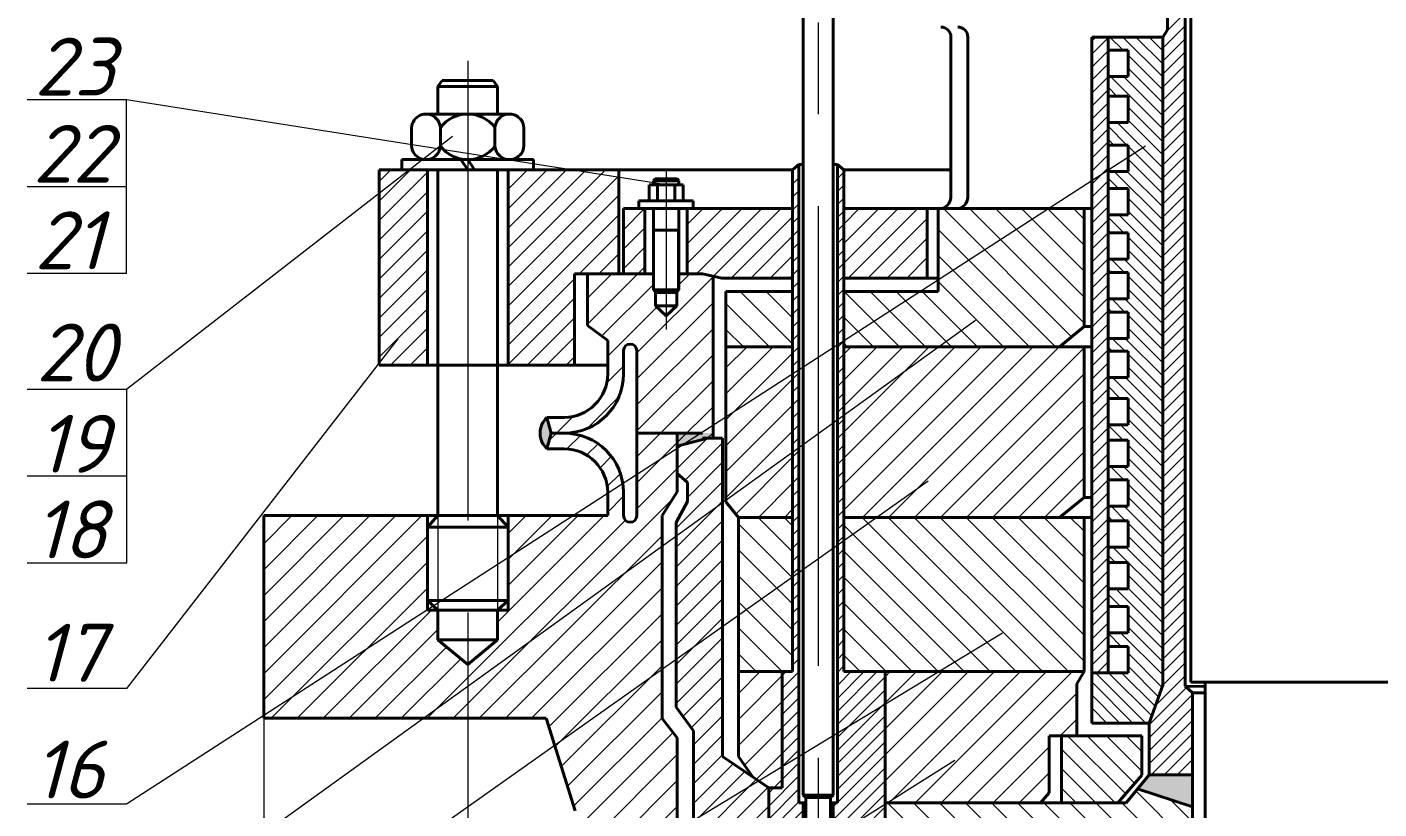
# Model space of a CAD drawing. Header units: millimetres. Extents: x 2879 to 23145, y -3142 to 6314.
# Drawn here: x 22646.6 to 22739.9, y -2547.1 to -2493.1 of the extents above; entities that cross this region are included whole.
import ezdxf

# ---------------------------------------------------------------- set-up
doc = ezdxf.new("R2010")
doc.units = ezdxf.units.MM
doc.linetypes.add('осевая', pattern=[50.8, 31.75, -6.35, 6.35, -6.35])
doc.layers.get('0').update_dxf_attribs({"lineweight": 40})
for name, color, linetype, lineweight in [('Оси', 7, 'осевая', 20), ('Размеры', 7, 'Continuous', 20), ('штриховка', 7, 'Continuous', 20)]:
    doc.layers.add(name, color=color, linetype=linetype, lineweight=lineweight)
doc.styles.add('ADRF1', font='isocpeur.ttf', dxfattribs={"oblique": 15})
doc.styles.add('Размеры', font='isocpeur.ttf', dxfattribs={"oblique": 15})
doc.dimstyles.new('гост', dxfattribs={"dimtxt": 4, "dimasz": 5, "dimexe": 2, "dimexo": 0, "dimgap": 2, "dimtad": 1, "dimtoh": 1, "dimdec": 1, "dimlfac": 10, "dimtxsty": 'ADRF1', "dimcen": 2.5, "dimadec": 0, "dimazin": 0, "dimtfac": 1, "dimtdec": 1, "dimtmove": 0, "dimatfit": 3, "dimfxl": 1, "dimlwd": 20, "dimlwe": 20, "dimarcsym": 0})
pattern_1 = [(45, (22325.3025, -2965.1923), (-0.8980256, 0.8980256), [])]
pattern_2 = [(135, (22325.3025, -2965.1923), (-0.8980256, -0.8980256), [])]
pattern_3 = [(45, (22325.3025, -2965.1923), (-0.6735192, 0.6735192), [])]
pattern_4 = [(45, (22325.3025, -2965.1923), (-0.4490128, 0.4490128), [])]

# ---------------------------------------------------------------- blocks, each defined once
blk = doc.blocks.new('*D20')
at = {"layer": 'Defpoints', "color": 0, "transparency": 16777216}
for p in [(22662.947, -2540.824), (22819.878, -2955.268), (22662.947, -3041.813)]:
    blk.add_point(p, dxfattribs=at)
at = {"layer": 'Размеры', "color": 0, "linetype": 'Continuous', "lineweight": 20, "transparency": 16777216}
for p, q in [((22662.947, -2540.824), (22662.947, -3043.813)), ((22819.878, -2955.268), (22819.878, -3043.813)), ((22814.878, -3041.813), (22667.947, -3041.813))]:
    blk.add_line(p, q, dxfattribs=at)
at = {"layer": 'Размеры', "color": 0, "transparency": 16777216}
for points in [[(22667.947, -3040.98), (22667.947, -3042.647), (22662.947, -3041.813)], [(22814.878, -3040.98), (22814.878, -3042.647), (22819.878, -3041.813)]]:
    blk.add_solid(points, dxfattribs=at)
at = {"layer": 'Размеры', "color": 0, "transparency": 16777216, "insert": (22741.412, -3037.813), "char_height": 4, "attachment_point": 5, "style": 'ADRF1'}
blk.add_mtext('1570', dxfattribs=at)
blk = doc.blocks.new('*D24')
at = {"layer": 'Defpoints', "color": 0, "transparency": 16777216}
for p in [(22806.869, -2526.824), (22677.024, -2537.117), (22806.869, -2582.843)]:
    blk.add_point(p, dxfattribs=at)
at = {"layer": 'Размеры', "color": 0, "linetype": 'Continuous', "lineweight": 20, "transparency": 16777216}
for p, q in [((22806.869, -2526.824), (22806.869, -2584.843)), ((22677.024, -2537.117), (22677.024, -2584.843)), ((22682.024, -2582.843), (22801.869, -2582.843))]:
    blk.add_line(p, q, dxfattribs=at)
at = {"layer": 'Размеры', "color": 0, "transparency": 16777216}
for points in [[(22682.024, -2582.009), (22682.024, -2583.676), (22677.024, -2582.843)], [(22801.869, -2582.009), (22801.869, -2583.676), (22806.869, -2582.843)]]:
    blk.add_solid(points, dxfattribs=at)
at = {"layer": 'Размеры', "color": 0, "transparency": 16777216, "insert": (22741.947, -2578.843), "char_height": 4, "attachment_point": 5, "style": 'ADRF1'}
blk.add_mtext('%%C1300', dxfattribs=at)
blk = doc.blocks.new('*D25')
at = {"layer": 'Defpoints', "color": 0, "transparency": 16777216}
for p in [(22662.947, -2540.633), (22820.947, -2540.824), (22820.947, -2597.406)]:
    blk.add_point(p, dxfattribs=at)
at = {"layer": 'Размеры', "color": 0, "linetype": 'Continuous', "lineweight": 20, "transparency": 16777216}
for p, q in [((22662.947, -2540.633), (22662.947, -2599.406)), ((22820.947, -2540.824), (22820.947, -2599.406)), ((22667.947, -2597.406), (22815.947, -2597.406))]:
    blk.add_line(p, q, dxfattribs=at)
at = {"layer": 'Размеры', "color": 0, "transparency": 16777216}
for points in [[(22667.947, -2596.573), (22667.947, -2598.24), (22662.947, -2597.406)], [(22815.947, -2596.573), (22815.947, -2598.24), (22820.947, -2597.406)]]:
    blk.add_solid(points, dxfattribs=at)
at = {"layer": 'Размеры', "color": 0, "transparency": 16777216, "insert": (22741.947, -2593.406), "char_height": 4, "attachment_point": 5, "style": 'ADRF1'}
blk.add_mtext('%%C1580', dxfattribs=at)

msp = doc.modelspace()

# ---------------------------------------------------------------- hatches: boundary and pattern name
h = msp.add_hatch(color=256)
h.dxf.hatch_style = 1
h.paths.add_polyline_path([(22693.966, -2521.124), (22691.493, -2521.124), (22691.493, -2522.031), (22693.605, -2521.464), (22693.966, -2521.464)])
h = msp.add_hatch(color=256)
h.dxf.hatch_style = 1
h.paths.add_polyline_path([(22724.08, -2544.724), (22723.281, -2545.694), (22727.08, -2546.948), (22727.08, -2544.724)])
at = {"layer": 'штриховка'}
h = msp.add_hatch(dxfattribs=at)
h.set_pattern_fill('ANSI31', color=256, scale=0.2)
h.set_pattern_definition(pattern_4)
h.paths.add_polyline_path([(22720.118, -2537.674), (22721.242, -2537.674), (22721.242, -2493.769), (22720.118, -2493.769)])
h.paths.add_polyline_path([(22725.011, -2493.769), (22725.011, -2538.528), (22724.08, -2541.153), (22724.08, -2544.724), (22727.08, -2544.724), (22727.08, -2539.067), (22726.559, -2538.611), (22726.559, -2494.324), (22726.559, -2484.524), (22725.339, -2484.524), (22725.339, -2493.274)])
h = msp.add_hatch(dxfattribs=at)
h.set_pattern_fill('ANSI31', color=256, scale=0.2, angle=90)
h.set_pattern_definition([(135, (22325.3025, -2965.1923), (-0.4490128, -0.4490128), [])])
h.paths.add_polyline_path([(22722.617, -2501.227), (22722.617, -2503.045), (22721.242, -2503.045), (22721.242, -2504.235), (22722.617, -2504.235), (22722.617, -2506.053), (22721.242, -2506.053), (22721.242, -2507.293), (22722.617, -2507.293), (22722.617, -2509.111), (22721.242, -2509.111), (22721.242, -2510.028), (22722.617, -2510.028), (22722.617, -2511.846), (22721.242, -2511.846), (22721.242, -2512.763), (22722.617, -2512.763), (22722.617, -2514.581), (22721.242, -2514.581), (22721.242, -2515.466), (22722.617, -2515.466), (22722.617, -2517.284), (22721.242, -2517.284), (22721.242, -2518.726), (22722.617, -2518.726), (22722.617, -2520.544), (22721.242, -2520.544), (22721.242, -2521.616), (22722.617, -2521.616), (22722.617, -2523.434), (22721.242, -2523.434), (22721.242, -2524.357), (22722.617, -2524.357), (22722.617, -2526.175), (22721.242, -2526.175), (22721.242, -2527.173), (22722.617, -2527.173), (22722.617, -2528.991), (22721.242, -2528.991), (22721.242, -2530.062), (22722.617, -2530.062), (22722.617, -2531.88), (22721.242, -2531.88), (22721.242, -2533.099), (22722.617, -2533.099), (22722.617, -2534.917), (22721.242, -2534.917), (22721.242, -2535.856), (22722.617, -2535.856), (22722.617, -2537.674), (22721.242, -2537.674), (22720.118, -2537.674), (22720.118, -2541.153), (22724.08, -2541.153), (22725.011, -2538.528), (22725.011, -2493.769), (22721.242, -2493.769), (22721.242, -2494.677), (22722.617, -2494.677), (22722.617, -2496.495), (22721.242, -2496.495), (22721.242, -2497.839), (22722.617, -2497.839), (22722.617, -2499.657), (22721.242, -2499.657), (22721.242, -2501.227)])
h = msp.add_hatch(dxfattribs=at)
h.set_pattern_fill('ANSI31', color=256, scale=0.2)
h.set_pattern_definition(pattern_4)
h.paths.add_polyline_path([(22702.551, -2546.663), (22702.256, -2546.663), (22702.256, -2555.524), (22705.017, -2555.524), (22705.839, -2553.468), (22705.839, -2537.591), (22702.996, -2537.591), (22702.996, -2502.924), (22702.551, -2502.569)])
h.paths.add_polyline_path([(22699.899, -2502.569), (22699.455, -2502.924), (22699.455, -2537.591), (22698.747, -2537.591), (22698.747, -2545.634), (22697.811, -2545.634), (22697.811, -2555.524), (22700.195, -2555.524), (22700.195, -2546.663), (22699.899, -2546.663)])
h = msp.add_hatch(dxfattribs=at)
h.set_pattern_fill('ANSI31', color=256, scale=0.3)
h.set_pattern_definition(pattern_3)
h.paths.add_polyline_path([(22670.903, -2516.424), (22674.24, -2516.424), (22674.24, -2502.924), (22670.903, -2502.924)])
h.paths.add_polyline_path([(22679.809, -2502.924), (22679.809, -2516.424), (22684.401, -2516.424), (22684.401, -2510.124), (22685.293, -2510.124), (22686.693, -2510.124), (22687.468, -2510.124), (22687.468, -2502.924), (22685.293, -2502.924)])
h.paths.add_polyline_path([(22692.188, -2505.614), (22692.188, -2510.124), (22693.23, -2510.124), (22694.572, -2510.411), (22699.455, -2510.411), (22699.455, -2505.614)])
h.paths.add_polyline_path([(22687.785, -2510.124), (22689.262, -2510.124), (22689.262, -2505.614), (22687.785, -2505.614)])
h.paths.add_polyline_path([(22702.996, -2505.614), (22702.996, -2510.411), (22708.756, -2510.411), (22708.756, -2509.8), (22708.756, -2505.614)])
h = msp.add_hatch(dxfattribs=at)
h.set_pattern_fill('ANSI31', color=256, scale=0.4, angle=90)
h.set_pattern_definition(pattern_2)
h.paths.add_polyline_path([(22709.516, -2511.337), (22702.996, -2511.337), (22702.996, -2515.151), (22717.885, -2515.151), (22719.583, -2513.764), (22719.583, -2505.614), (22709.516, -2505.614)])
h.paths.add_polyline_path([(22694.86, -2515.151), (22699.455, -2515.151), (22699.455, -2511.337), (22694.86, -2511.337)])
h = msp.add_hatch(dxfattribs=at)
h.set_pattern_fill('ANSI31', color=256, scale=0.4)
h.set_pattern_definition(pattern_1)
edge = h.paths.add_edge_path()
edge.add_line((22689.995, -2512.332), (22689.995, -2511.404))
edge.add_line((22689.995, -2511.404), (22689.844, -2511.234))
edge.add_line((22689.844, -2511.234), (22689.844, -2510.124))
edge.add_line((22689.844, -2510.124), (22689.262, -2510.124))
edge.add_line((22689.262, -2510.124), (22685.293, -2510.124))
edge.add_line((22685.293, -2510.124), (22685.293, -2513.691))
edge.add_line((22685.293, -2513.691), (22686.693, -2514.715))
edge.add_line((22686.693, -2514.715), (22686.693, -2517.035))
edge.add_arc((22683.693, -2517.035), 3, 270, 360, ccw=False)
edge.add_line((22683.693, -2520.035), (22682.494, -2520.035))
edge.add_line((22682.494, -2520.035), (22682.793, -2521.124))
edge.add_line((22682.793, -2521.124), (22683.693, -2521.124))
edge.add_arc((22683.693, -2517.035), 4.089, 270, 360)
edge.add_line((22687.782, -2517.035), (22687.782, -2515.424))
edge.add_arc((22688.24, -2515.424), 0.458, 0, 180, ccw=False)
edge.add_line((22688.698, -2515.424), (22688.698, -2521.124))
edge.add_line((22688.698, -2521.124), (22691.493, -2521.124))
edge.add_line((22691.493, -2521.124), (22691.493, -2522.031))
edge.add_line((22691.493, -2522.031), (22693.605, -2521.464))
edge.add_line((22693.605, -2521.464), (22693.966, -2521.464))
edge.add_line((22693.966, -2521.464), (22693.966, -2510.281))
edge.add_line((22693.966, -2510.281), (22693.23, -2510.124))
edge.add_line((22693.23, -2510.124), (22692.188, -2510.124))
edge.add_line((22692.188, -2510.124), (22691.606, -2510.124))
edge.add_line((22691.606, -2510.124), (22691.606, -2511.234))
edge.add_line((22691.606, -2511.234), (22691.455, -2511.404))
edge.add_line((22691.455, -2511.404), (22691.455, -2512.332))
edge.add_line((22691.455, -2512.332), (22690.725, -2513.012))
edge.add_line((22690.725, -2513.012), (22689.995, -2512.332))
h = msp.add_hatch(dxfattribs=at)
h.set_pattern_fill('ANSI31', color=256, scale=0.4)
h.set_pattern_definition(pattern_1)
h.paths.add_polyline_path([(22717.885, -2526.947), (22719.583, -2525.56), (22719.583, -2515.151), (22702.996, -2515.151), (22702.996, -2526.947)])
h.paths.add_polyline_path([(22694.86, -2525.858), (22695.719, -2526.947), (22699.455, -2526.947), (22699.455, -2515.151), (22694.86, -2515.151)])
h = msp.add_hatch(color=256, dxfattribs=at)
h.dxf.hatch_style = 1
h.paths.add_polyline_path([(22682.494, -2522.213), (22682.793, -2521.124), (22682.494, -2520.035, 0.432146)])
h = msp.add_hatch(dxfattribs=at)
h.set_pattern_fill('ANSI31', color=256, scale=0.4)
h.set_pattern_definition(pattern_1)
edge = h.paths.add_edge_path()
edge.add_line((22674.24, -2526.824), (22662.947, -2526.824))
edge.add_line((22662.947, -2526.824), (22662.947, -2540.824))
edge.add_line((22662.947, -2540.824), (22682.447, -2540.824))
edge.add_line((22682.447, -2540.824), (22684.447, -2547.224))
edge.add_line((22684.447, -2547.224), (22685.121, -2547.224))
edge.add_line((22685.121, -2547.224), (22685.121, -2554.021))
edge.add_line((22685.121, -2554.021), (22684.447, -2554.649))
edge.add_line((22684.447, -2554.649), (22685.798, -2554.74))
edge.add_line((22685.798, -2554.74), (22686.272, -2554.74))
edge.add_line((22686.272, -2554.74), (22686.652, -2555.041))
edge.add_line((22686.652, -2555.041), (22687.047, -2555.041))
edge.add_line((22687.047, -2555.041), (22687.047, -2555.424))
edge.add_line((22687.047, -2555.424), (22690.444, -2555.424))
edge.add_line((22690.444, -2555.424), (22691.493, -2554.423))
edge.add_line((22691.493, -2554.423), (22691.493, -2542.161))
edge.add_line((22691.493, -2542.161), (22690.444, -2540.838))
edge.add_line((22690.444, -2540.838), (22690.444, -2526.824))
edge.add_line((22690.444, -2526.824), (22691.493, -2525.183))
edge.add_line((22691.493, -2525.183), (22691.493, -2521.124))
edge.add_line((22691.493, -2521.124), (22688.698, -2521.124))
edge.add_line((22688.698, -2521.124), (22688.698, -2526.824))
edge.add_arc((22688.24, -2526.824), 0.458, -180, 0, ccw=False)
edge.add_line((22687.782, -2526.824), (22687.782, -2525.213))
edge.add_arc((22683.693, -2525.213), 4.089, 0, 90)
edge.add_line((22683.693, -2521.124), (22682.793, -2521.124))
edge.add_line((22682.793, -2521.124), (22682.494, -2522.213))
edge.add_line((22682.494, -2522.213), (22683.693, -2522.213))
edge.add_arc((22683.693, -2525.213), 3, 0, 90, ccw=False)
edge.add_line((22686.693, -2525.213), (22686.693, -2526.824))
edge.add_line((22686.693, -2526.824), (22679.809, -2526.824))
edge.add_line((22679.809, -2526.824), (22679.809, -2533.355))
edge.add_line((22679.809, -2533.355), (22679.074, -2533.355))
edge.add_line((22679.074, -2533.355), (22679.074, -2535.402))
edge.add_line((22679.074, -2535.402), (22677.024, -2537.117))
edge.add_line((22677.024, -2537.117), (22674.974, -2535.402))
edge.add_line((22674.974, -2535.402), (22674.974, -2533.355))
edge.add_line((22674.974, -2533.355), (22674.24, -2533.355))
edge.add_line((22674.24, -2533.355), (22674.24, -2526.824))
h = msp.add_hatch(dxfattribs=at)
h.set_pattern_fill('ANSI31', color=256, scale=0.3)
h.set_pattern_definition(pattern_3)
h.paths.add_polyline_path([(22694.617, -2521.464), (22693.605, -2521.464), (22691.493, -2522.031), (22691.493, -2523.921), (22692.195, -2524.537), (22692.195, -2525.85), (22691.423, -2527.297), (22691.423, -2540.061), (22692.61, -2541.693), (22692.61, -2552.816), (22695.372, -2555.524), (22697.811, -2555.524), (22697.811, -2545.634), (22694.617, -2543.456)])
h = msp.add_hatch(dxfattribs=at)
h.set_pattern_fill('ANSI31', color=256, scale=0.4, angle=90)
h.set_pattern_definition(pattern_2)
h.paths.add_polyline_path([(22702.996, -2526.947), (22702.996, -2537.591), (22705.839, -2537.591), (22719.076, -2537.591), (22719.583, -2537.591), (22719.583, -2526.947)])
h.paths.add_polyline_path([(22699.455, -2526.947), (22695.719, -2526.947), (22695.719, -2537.591), (22697.574, -2537.591), (22699.455, -2537.591)])
h = msp.add_hatch(dxfattribs=at)
h.set_pattern_fill('ANSI31', color=256, scale=0.4)
h.set_pattern_definition(pattern_1)
h.paths.add_polyline_path([(22705.839, -2537.591), (22705.839, -2546.663), (22716.574, -2546.663), (22717.171, -2545.963), (22717.171, -2542.031), (22718.015, -2542.031), (22719.076, -2542.031), (22719.076, -2538.444), (22719.583, -2537.591), (22719.076, -2537.591)])
h.paths.add_polyline_path([(22698.747, -2545.634), (22698.747, -2537.591), (22697.574, -2537.591), (22695.719, -2537.591), (22695.719, -2543.458), (22696.716, -2544.888), (22697.811, -2545.634)])
h = msp.add_hatch(dxfattribs=at)
h.set_pattern_fill('ANSI31', color=256, scale=0.3, angle=90)
h.set_pattern_definition([(135, (22325.3025, -2965.1923), (-0.6735192, -0.6735192), [])])
h.paths.add_polyline_path([(22721.917, -2546.663), (22723.579, -2544.74), (22723.579, -2542.031), (22718.015, -2542.031), (22718.015, -2546.663)])
h = msp.add_hatch(dxfattribs=at)
h.set_pattern_fill('ANSI31', color=256, scale=0.4, angle=90)
h.set_pattern_definition(pattern_2)
h.paths.add_polyline_path([(22712.835, -2553.468), (22712.835, -2555.524), (22723.212, -2555.524), (22725.22, -2553.468), (22727.08, -2553.468), (22727.08, -2546.948), (22723.281, -2545.694), (22722.482, -2546.663), (22705.839, -2546.663), (22705.839, -2553.468)])

# ---------------------------------------------------------------- linework, layer by layer
for p, q in [((22726.957, -2538.324), (22726.957, -2483.309)), ((22725.339, -2493.274), (22725.339, -2484.524)), ((22726.559, -2494.324), (22726.559, -2484.524)), ((22700.195, -2546.138), (22700.195, -2486.84)), ((22702.256, -2546.138), (22702.256, -2486.84)), ((22710.388, -2504.814), (22710.388, -2493.769)), ((22711.557, -2504.814), (22711.557, -2493.769)), ((22720.118, -2541.153), (22720.118, -2493.769)), ((22721.242, -2493.769), (22720.118, -2493.769)), ((22721.242, -2537.674), (22721.242, -2493.769)), ((22721.242, -2493.769), (22725.011, -2493.769)), ((22725.011, -2493.769), (22725.339, -2493.274)), ((22725.011, -2538.528), (22725.011, -2493.769)), ((22722.617, -2494.677), (22721.242, -2494.677)), ((22722.617, -2496.495), (22722.617, -2494.677)), ((22726.559, -2494.324), (22726.559, -2538.611)), ((22674.974, -2497.182), (22675.265, -2496.759)), ((22675.265, -2496.759), (22678.784, -2496.759)), ((22679.074, -2497.182), (22678.784, -2496.759)), ((22721.242, -2496.495), (22722.617, -2496.495)), ((22674.974, -2497.182), (22679.074, -2497.182)), ((22674.974, -2499.083), (22674.974, -2497.182)), ((22679.074, -2497.182), (22679.074, -2499.083)), ((22722.617, -2497.839), (22721.242, -2497.839)), ((22722.617, -2499.657), (22722.617, -2497.839)), ((22674.131, -2499.083), (22679.918, -2499.083)), ((22721.242, -2499.657), (22722.617, -2499.657)), ((22673.146, -2501.308), (22673.146, -2500.003)), ((22675.141, -2501.308), (22675.141, -2500.003)), ((22678.908, -2501.308), (22678.908, -2500.003)), ((22680.903, -2500.003), (22680.903, -2501.308)), ((22722.617, -2501.227), (22721.242, -2501.227)), ((22722.617, -2503.045), (22722.617, -2501.227)), ((22672.488, -2502.924), (22672.488, -2502.228)), ((22672.488, -2502.228), (22681.561, -2502.228)), ((22677.024, -2502.924), (22676.548, -2502.228)), ((22677.501, -2502.924), (22677.024, -2502.228)), ((22681.561, -2502.924), (22681.561, -2502.228)), ((22699.455, -2502.924), (22699.899, -2502.569)), ((22699.899, -2546.663), (22699.899, -2502.569)), ((22699.899, -2502.569), (22700.195, -2502.569)), ((22702.551, -2502.569), (22702.256, -2502.569)), ((22702.996, -2502.924), (22702.551, -2502.569)), ((22702.551, -2546.663), (22702.551, -2502.569)), ((22685.293, -2502.924), (22670.903, -2502.924)), ((22670.903, -2502.924), (22670.903, -2516.424)), ((22674.24, -2502.924), (22674.24, -2516.424)), ((22674.974, -2502.924), (22679.074, -2502.924)), ((22674.974, -2516.424), (22674.974, -2502.924)), ((22679.074, -2516.424), (22679.074, -2502.924)), ((22679.809, -2516.424), (22679.809, -2502.924)), ((22687.468, -2502.924), (22685.293, -2502.924)), ((22687.468, -2510.124), (22687.468, -2502.924)), ((22687.468, -2502.924), (22699.455, -2502.924)), ((22699.455, -2537.591), (22699.455, -2502.924)), ((22702.996, -2537.591), (22702.996, -2502.924)), ((22702.996, -2502.924), (22710.388, -2502.924)), ((22721.242, -2503.045), (22722.617, -2503.045)), ((22689.547, -2503.975), (22690.725, -2503.975)), ((22689.547, -2505.07), (22689.547, -2503.975)), ((22689.844, -2503.687), (22689.967, -2503.549)), ((22689.844, -2503.975), (22689.844, -2503.687)), ((22689.844, -2503.687), (22690.725, -2503.687)), ((22689.967, -2503.549), (22690.725, -2503.549)), ((22690.129, -2505.07), (22690.129, -2503.975)), ((22691.482, -2503.549), (22690.725, -2503.549)), ((22691.606, -2503.687), (22690.725, -2503.687)), ((22691.902, -2503.975), (22690.725, -2503.975)), ((22691.321, -2505.07), (22691.321, -2503.975)), ((22691.606, -2503.687), (22691.482, -2503.549)), ((22691.606, -2503.975), (22691.606, -2503.687)), ((22691.902, -2505.07), (22691.902, -2503.975)), ((22722.617, -2504.235), (22721.242, -2504.235)), ((22722.617, -2506.053), (22722.617, -2504.235)), ((22688.851, -2505.614), (22688.851, -2505.07)), ((22688.851, -2505.07), (22690.725, -2505.07)), ((22692.598, -2505.07), (22690.725, -2505.07)), ((22692.598, -2505.614), (22692.598, -2505.07)), ((22687.785, -2510.124), (22687.785, -2505.614)), ((22687.785, -2505.614), (22699.455, -2505.614)), ((22689.262, -2510.124), (22689.262, -2505.614)), ((22689.262, -2505.614), (22692.188, -2505.614)), ((22689.844, -2505.614), (22689.844, -2511.234)), ((22691.606, -2505.614), (22691.606, -2511.234)), ((22692.188, -2510.124), (22692.188, -2505.614)), ((22702.996, -2505.614), (22720.118, -2505.614)), ((22708.756, -2505.614), (22708.756, -2509.8)), ((22709.516, -2505.614), (22709.516, -2511.337)), ((22719.583, -2513.764), (22719.583, -2505.614)), ((22721.242, -2506.053), (22722.617, -2506.053)), ((22689.844, -2507.113), (22691.606, -2507.113)), ((22722.617, -2507.293), (22721.242, -2507.293)), ((22722.617, -2509.111), (22722.617, -2507.293)), ((22708.756, -2510.411), (22708.756, -2509.8)), ((22721.242, -2509.111), (22722.617, -2509.111)), ((22722.617, -2510.028), (22721.242, -2510.028)), ((22722.617, -2511.846), (22722.617, -2510.028)), ((22685.293, -2510.124), (22684.401, -2510.124)), ((22684.401, -2510.124), (22684.401, -2516.424)), ((22689.262, -2510.124), (22685.293, -2510.124)), ((22686.693, -2510.124), (22685.293, -2510.124)), ((22685.293, -2510.124), (22685.293, -2513.691)), ((22689.262, -2510.124), (22689.844, -2510.124)), ((22692.188, -2510.124), (22691.606, -2510.124)), ((22692.188, -2510.124), (22693.23, -2510.124)), ((22694.572, -2510.411), (22693.23, -2510.124)), ((22693.966, -2521.464), (22693.966, -2510.281)), ((22694.572, -2510.411), (22699.455, -2510.411)), ((22702.996, -2510.411), (22708.756, -2510.411)), ((22708.756, -2510.411), (22709.516, -2510.411)), ((22689.844, -2511.234), (22690.725, -2511.234)), ((22689.844, -2511.234), (22689.995, -2511.404)), ((22689.995, -2511.404), (22690.725, -2511.404)), ((22689.995, -2511.404), (22689.995, -2512.332)), ((22691.606, -2511.234), (22690.725, -2511.234)), ((22691.455, -2511.404), (22690.725, -2511.404)), ((22691.606, -2511.234), (22691.455, -2511.404)), ((22691.455, -2511.404), (22691.455, -2512.332)), ((22699.455, -2511.337), (22694.86, -2511.337)), ((22694.86, -2525.858), (22694.86, -2511.337)), ((22709.516, -2511.337), (22702.996, -2511.337)), ((22721.242, -2511.846), (22722.617, -2511.846)), ((22689.995, -2512.332), (22690.725, -2512.332)), ((22689.995, -2512.332), (22690.725, -2513.012)), ((22691.455, -2512.332), (22690.725, -2512.332)), ((22691.455, -2512.332), (22690.725, -2513.012)), ((22722.617, -2512.763), (22721.242, -2512.763)), ((22722.617, -2514.581), (22722.617, -2512.763)), ((22685.293, -2513.691), (22686.693, -2514.715)), ((22717.885, -2515.151), (22719.583, -2513.764)), ((22719.583, -2513.764), (22720.118, -2513.764)), ((22721.242, -2514.581), (22722.617, -2514.581)), ((22686.693, -2517.035), (22686.693, -2514.715)), ((22687.782, -2517.035), (22687.782, -2515.424)), ((22688.698, -2515.424), (22688.698, -2521.124)), ((22699.455, -2515.151), (22694.86, -2515.151)), ((22702.996, -2515.151), (22719.583, -2515.151)), ((22719.583, -2525.56), (22719.583, -2515.151)), ((22719.583, -2515.151), (22720.118, -2515.151)), ((22722.617, -2515.466), (22721.242, -2515.466)), ((22722.617, -2517.284), (22722.617, -2515.466)), ((22670.903, -2516.424), (22686.693, -2516.424)), ((22674.974, -2526.824), (22674.974, -2516.424)), ((22679.074, -2526.824), (22679.074, -2516.424)), ((22721.242, -2517.284), (22722.617, -2517.284)), ((22722.617, -2518.726), (22721.242, -2518.726)), ((22722.617, -2520.544), (22722.617, -2518.726)), ((22682.494, -2520.035), (22683.693, -2520.035)), ((22682.494, -2520.035), (22682.793, -2521.124)), ((22682.793, -2521.124), (22682.494, -2522.213)), ((22682.793, -2521.124), (22683.693, -2521.124)), ((22691.493, -2521.124), (22688.698, -2521.124)), ((22688.698, -2526.824), (22688.698, -2521.124)), ((22691.493, -2521.124), (22693.23, -2521.124)), ((22691.493, -2525.183), (22691.493, -2521.124)), ((22721.242, -2520.544), (22722.617, -2520.544)), ((22691.493, -2522.031), (22693.605, -2521.464)), ((22694.617, -2521.464), (22693.23, -2521.464)), ((22693.23, -2521.464), (22693.23, -2521.464)), ((22694.617, -2543.456), (22694.617, -2521.464)), ((22722.617, -2521.616), (22721.242, -2521.616)), ((22722.617, -2523.434), (22722.617, -2521.616)), ((22682.494, -2522.213), (22683.693, -2522.213)), ((22692.195, -2524.537), (22691.493, -2523.921)), ((22721.242, -2523.434), (22722.617, -2523.434)), ((22692.195, -2525.85), (22692.195, -2524.537)), ((22722.617, -2524.357), (22721.242, -2524.357)), ((22722.617, -2526.175), (22722.617, -2524.357)), ((22686.693, -2525.213), (22686.693, -2526.824)), ((22687.782, -2525.213), (22687.782, -2526.824)), ((22690.444, -2526.824), (22691.493, -2525.183)), ((22691.423, -2527.297), (22692.195, -2525.85)), ((22695.719, -2526.947), (22694.86, -2525.858)), ((22717.885, -2526.947), (22719.583, -2525.56)), ((22719.583, -2525.56), (22720.118, -2525.56)), ((22662.947, -2526.824), (22674.24, -2526.824)), ((22662.947, -2540.824), (22662.947, -2526.824)), ((22674.24, -2526.824), (22674.24, -2533.355)), ((22674.974, -2526.824), (22674.24, -2527.623)), ((22674.24, -2526.824), (22674.974, -2526.824)), ((22674.974, -2526.824), (22679.074, -2526.824)), ((22679.074, -2526.824), (22679.809, -2527.623)), ((22679.074, -2526.824), (22679.809, -2526.824)), ((22679.809, -2526.824), (22686.693, -2526.824)), ((22679.809, -2526.824), (22679.809, -2533.355)), ((22690.444, -2540.838), (22690.444, -2526.824)), ((22721.242, -2526.175), (22722.617, -2526.175)), ((22674.24, -2527.623), (22679.809, -2527.623)), ((22691.423, -2540.061), (22691.423, -2527.297)), ((22695.719, -2526.947), (22699.455, -2526.947)), ((22695.719, -2537.591), (22695.719, -2526.947)), ((22702.996, -2526.947), (22719.583, -2526.947)), ((22719.583, -2537.591), (22719.583, -2526.947)), ((22719.583, -2526.947), (22720.118, -2526.947)), ((22722.617, -2527.173), (22721.242, -2527.173)), ((22722.617, -2528.991), (22722.617, -2527.173)), ((22721.242, -2528.991), (22722.617, -2528.991)), ((22722.617, -2530.062), (22721.242, -2530.062)), ((22722.617, -2531.88), (22722.617, -2530.062)), ((22721.242, -2531.88), (22722.617, -2531.88)), ((22674.974, -2533.355), (22674.24, -2532.677)), ((22674.24, -2532.677), (22679.809, -2532.677)), ((22679.809, -2533.355), (22674.24, -2533.355)), ((22674.974, -2533.355), (22674.974, -2535.402)), ((22679.074, -2533.355), (22679.809, -2532.677)), ((22679.074, -2535.402), (22679.074, -2533.355)), ((22722.617, -2533.099), (22721.242, -2533.099)), ((22722.617, -2534.917), (22722.617, -2533.099)), ((22721.242, -2534.917), (22722.617, -2534.917)), ((22674.974, -2535.402), (22679.074, -2535.402)), ((22674.974, -2535.402), (22677.024, -2537.117)), ((22677.024, -2537.117), (22679.074, -2535.402)), ((22722.617, -2535.856), (22721.242, -2535.856)), ((22722.617, -2537.674), (22722.617, -2535.856)), ((22695.719, -2537.591), (22695.719, -2543.458)), ((22697.574, -2537.591), (22695.719, -2537.591)), ((22699.455, -2537.591), (22697.574, -2537.591)), ((22698.747, -2545.634), (22698.747, -2537.591)), ((22705.839, -2537.591), (22702.996, -2537.591)), ((22705.839, -2553.468), (22705.839, -2537.591)), ((22705.839, -2537.591), (22719.076, -2537.591)), ((22719.076, -2538.444), (22719.583, -2537.591)), ((22719.583, -2537.591), (22719.076, -2537.591)), ((22720.118, -2537.674), (22721.242, -2537.674)), ((22721.242, -2537.674), (22722.617, -2537.674)), ((22719.076, -2542.031), (22719.076, -2538.444)), ((22724.08, -2541.153), (22725.011, -2538.528)), ((22727.08, -2539.067), (22726.559, -2538.611)), ((22726.559, -2538.611), (22727.947, -2538.635)), ((22727.947, -2538.324), (22726.957, -2538.324)), ((22727.947, -2572.324), (22727.947, -2538.324)), ((22727.947, -2538.324), (22741.947, -2538.324)), ((22727.08, -2544.724), (22727.08, -2539.067)), ((22727.08, -2539.067), (22727.08, -2539.067)), ((22727.08, -2539.067), (22727.947, -2539.067)), ((22662.947, -2540.824), (22682.447, -2540.824)), ((22684.447, -2547.224), (22682.447, -2540.824)), ((22691.493, -2542.161), (22690.444, -2540.838)), ((22692.61, -2541.693), (22691.423, -2540.061)), ((22692.61, -2552.816), (22692.61, -2541.693)), ((22724.08, -2541.153), (22720.118, -2541.153)), ((22724.08, -2544.724), (22724.08, -2541.153)), ((22691.493, -2554.423), (22691.493, -2542.161)), ((22717.171, -2545.963), (22717.171, -2542.031)), ((22717.171, -2542.031), (22718.015, -2542.031)), ((22723.579, -2542.031), (22718.015, -2542.031)), ((22718.015, -2542.031), (22718.015, -2546.663)), ((22723.579, -2544.74), (22723.579, -2542.031)), ((22697.811, -2545.634), (22694.617, -2543.456)), ((22695.719, -2543.458), (22696.716, -2544.888)), ((22721.917, -2546.663), (22723.579, -2544.74)), ((22724.08, -2544.724), (22722.482, -2546.663)), ((22727.08, -2544.724), (22724.08, -2544.724)), ((22727.08, -2544.724), (22727.08, -2553.468)), ((22697.811, -2555.524), (22697.811, -2545.634)), ((22697.811, -2545.634), (22698.747, -2545.634)), ((22700.195, -2546.138), (22702.256, -2546.138)), ((22700.368, -2546.299), (22700.195, -2546.138)), ((22700.368, -2546.299), (22702.082, -2546.299)), ((22700.368, -2877.582), (22700.368, -2546.299)), ((22702.082, -2546.299), (22702.256, -2546.138)), ((22702.082, -2877.582), (22702.082, -2546.299)), ((22717.171, -2545.963), (22716.574, -2546.663)), ((22723.281, -2545.694), (22727.08, -2546.948)), ((22699.899, -2546.663), (22700.195, -2546.663)), ((22700.195, -2555.524), (22700.195, -2546.663)), ((22700.195, -2546.663), (22700.368, -2546.663)), ((22702.256, -2546.663), (22702.082, -2546.663)), ((22702.256, -2555.524), (22702.256, -2546.663)), ((22702.551, -2546.663), (22702.256, -2546.663)), ((22722.482, -2546.663), (22705.839, -2546.663))]:
    msp.add_line(p, q)
for centre, radius, start, end in [((22709.688, -2493.769), 0.7, 0, 90), ((22710.857, -2493.769), 0.7, 0, 90), ((22674.143, -2500.084), 1.001, 355.38436, 184.61564), ((22677.024, -2501.472), 2.389, 37.94225, 142.05775), ((22679.906, -2500.084), 1.001, 355.38436, 184.61564), ((22674.143, -2501.227), 1.001, 175.38436, 4.61564), ((22677.024, -2499.839), 2.389, 217.94225, 322.05775), ((22679.906, -2501.227), 1.001, 175.38436, 4.61564), ((22709.588, -2504.814), 0.8, 270, 0), ((22710.757, -2504.814), 0.8, 270, 0), ((22688.24, -2515.424), 0.458, 0, 180), ((22683.693, -2517.035), 3, 270, 0), ((22683.693, -2517.035), 4.089, 270, 0), ((22683.519, -2521.124), 1.495, 133.25724, 226.74276), ((22683.693, -2525.213), 4.089, 0, 90), ((22683.693, -2525.213), 3, 0, 90), ((22688.24, -2526.824), 0.458, 180, 0)]:
    msp.add_arc(centre, radius, start, end)
at = {"layer": 'Оси'}
for p, q in [((22701.225, -2454.649), (22701.225, -2882.104)), ((22677.024, -2495.408), (22677.024, -2538.884)), ((22690.725, -2503.053), (22690.725, -2513.964))]:
    msp.add_line(p, q, dxfattribs=at)
at = {"layer": 'Размеры'}
for p, q in [((22653.462, -2498.101), (22646.6, -2498.101)), ((22690.725, -2503.975), (22653.462, -2498.101)), ((22653.462, -2510.101), (22653.462, -2498.101)), ((22675.976, -2500.629), (22653.462, -2518.101)), ((22723.818, -2501.291), (22653.462, -2546.763)), ((22653.462, -2504.101), (22646.6, -2504.101)), ((22653.462, -2510.101), (22646.6, -2510.101)), ((22712.078, -2513.352), (22653.462, -2555.609)), ((22672.193, -2514.613), (22653.462, -2538.763)), ((22653.462, -2518.101), (22646.6, -2518.101)), ((22653.462, -2518.101), (22653.462, -2530.101)), ((22653.462, -2524.101), (22646.6, -2524.101)), ((22708.815, -2524.446), (22653.462, -2563.609)), ((22653.462, -2530.101), (22646.6, -2530.101)), ((22713.961, -2534.948), (22653.462, -2571.609)), ((22653.462, -2538.763), (22646.6, -2538.763)), ((22710.665, -2543.749), (22653.462, -2579.609)), ((22653.462, -2546.763), (22646.6, -2546.763))]:
    msp.add_line(p, q, dxfattribs=at)
at = {"layer": 'штриховка'}
for p, q in [((22689.919, -2511.319), (22689.919, -2507.113)), ((22691.53, -2511.319), (22691.53, -2507.113)), ((22674.974, -2526.824), (22674.974, -2533.355)), ((22679.074, -2526.824), (22679.074, -2533.355))]:
    msp.add_line(p, q, dxfattribs=at)

# ---------------------------------------------------------------- texts
at = {"layer": 'Размеры', "char_height": 4, "attachment_point": 1, "style": 'Размеры'}
for s, insert in [('23', (22647.107, -2493.803)), ('22', (22647.005, -2499.83)), ('21', (22647.108, -2505.804)), ('20', (22647.23, -2513.556)), ('19', (22647.313, -2519.857)), ('18', (22647.073, -2525.778)), ('17', (22647.118, -2534.294)), ('16', (22647.02, -2542.361))]:
    msp.add_mtext_dynamic_manual_height_columns(s, width=41.76858, gutter_width=12.5, heights=[0], dxfattribs=dict(at, insert=insert))

# ---------------------------------------------------------------- dimensions: what is measured, and where the dimension line sits
at = {"layer": 'Размеры'}
for base, p1, p2, text, picture, middle in [((22806.869, -2582.843), (22677.024, -2537.117), (22806.869, -2526.824), '%%C1300', '*D24', (22741.947, -2582.843)), ((22662.947, -3041.813), (22819.878, -2955.268), (22662.947, -2540.824), '1570', '*D20', (22741.412, -3041.813))]:
    dim = msp.add_linear_dim(base=base, p1=p1, p2=p2, text=text, dimstyle='гост', dxfattribs=at)
    dim.commit()
    dim.dimension.update_dxf_attribs({"geometry": picture, "text_midpoint": middle, "dimtype": 160})
dim = msp.add_linear_dim(base=(22820.947, -2597.406), p1=(22662.947, -2540.633), p2=(22820.947, -2540.824), text='%%C<>', dimstyle='гост', dxfattribs=at)
dim.commit()
dim.dimension.update_dxf_attribs({"geometry": '*D25', "text_midpoint": (22741.947, -2593.406)})

doc.saveas('drawing.dxf')
